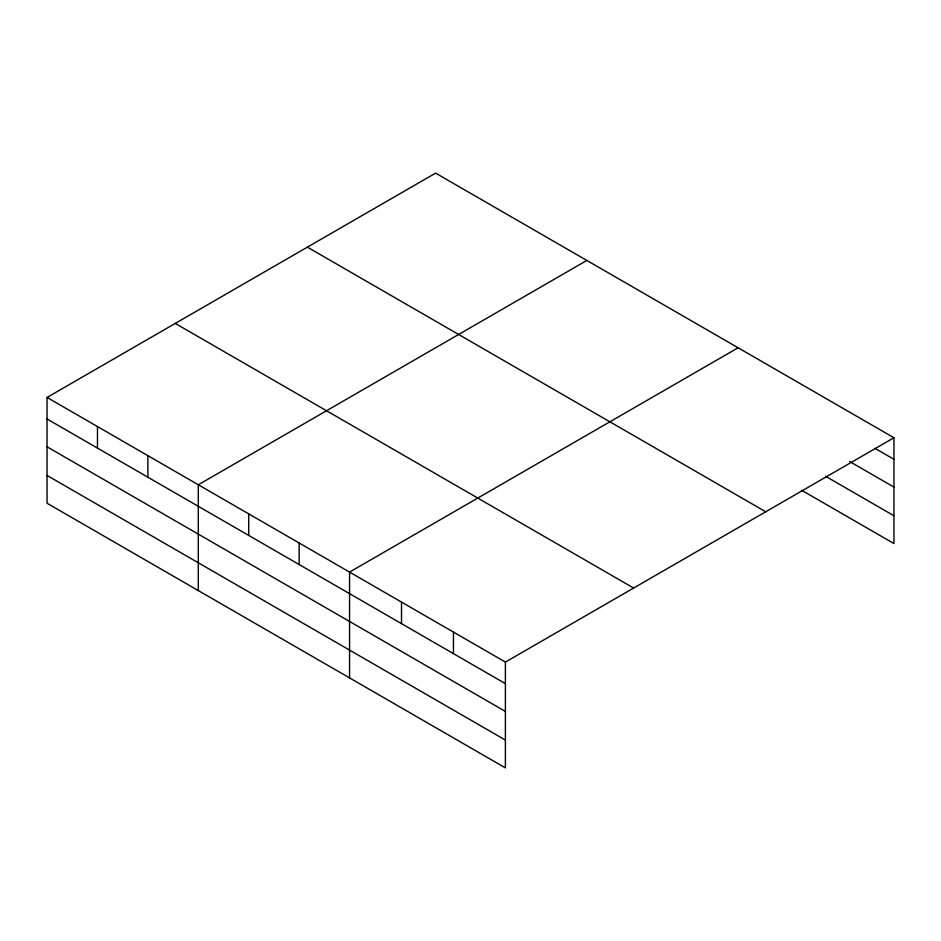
<?xml version="1.0" encoding="UTF-8"?>
<svg xmlns="http://www.w3.org/2000/svg" width="941" height="941" viewBox="0 0 941 941"><rect width="100%" height="100%" fill="white"/><g stroke="black" fill="none" stroke-linecap="round" stroke-linejoin="round"><path stroke-width="1.41" d="M505.399 711.431L505.399 662.076L47.05 397.443L47.05 503.247L505.399 767.88L505.399 711.431L47.05 446.799M801.461 490.155L893.95 543.557L893.95 437.753L435.601 173.12L47.05 397.443M586.855 260.445L198.304 484.78L198.304 590.583M738.109 347.77L349.558 572.104L349.558 677.908M505.399 662.076L893.95 437.753M874.942 448.328L893.95 459.29M849.605 461.502L893.95 487.097M825.528 476.252L893.95 515.75M307.378 247.154L765.727 511.775M175.273 323.422L633.622 588.043M47.05 418.992L505.399 683.625M47.05 475.452L505.399 740.073M453.456 632.081L453.456 653.63M401.513 602.087L401.513 623.636M299.144 542.992L299.144 564.541M248.73 513.88L248.73 535.429M147.89 455.667L147.89 477.216M97.464 426.555L97.464 448.104"/></g></svg>
